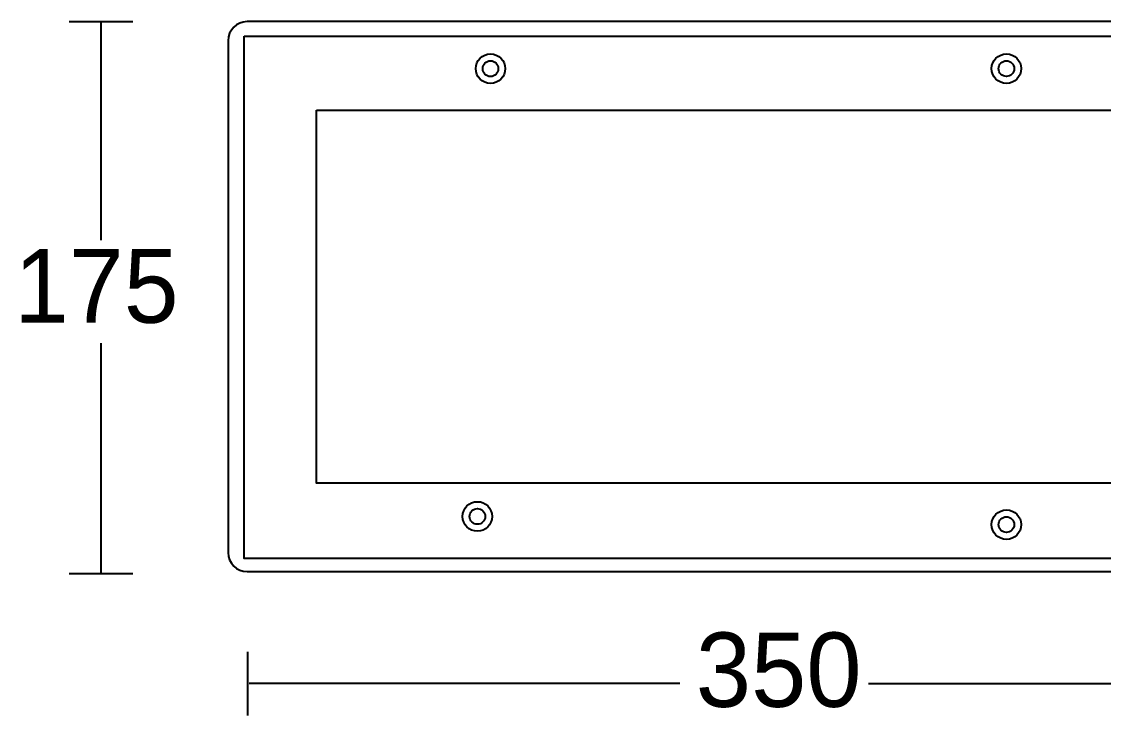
# Model space of a CAD drawing. Extents: x 27 to 204, y 47 to 221.
# Drawn here: x 49.1 to 143.2, y 161.1 to 221.4 of the extents above; entities that cross this region are included whole.
import ezdxf

# ---------------------------------------------------------------- set-up
doc = ezdxf.new("R2010")
doc.units = 0
doc.layers.add('LIVELLO_1', color=160, linetype='Continuous')
doc.styles.add('STD', font='txt')

# ---------------------------------------------------------------- blocks, each defined once
blk = doc.blocks.new('AI9-BLK1')
at = {"layer": 'LIVELLO_1', "color": 7}
for p, q in [((-50.17, 80.789), (-44.646, 80.789)), ((-47.408, 80.789), (-47.408, 61.814)), ((-47.408, 52.839), (-47.408, 32.835)), ((-50.17, 32.835), (-44.646, 32.835)), ((-34.63, 20.506), (-34.63, 26.029)), ((2.947, 23.268), (-34.525, 23.268)), ((19.357, 23.268), (56.829, 23.268))]:
    blk.add_line(p, q, dxfattribs=at)
for points in [[(-34.959, 79.541), (57.795, 79.541), (57.795, 34.143), (-34.959, 34.143)], [(-28.668, 73.106), (51.669, 73.106), (51.669, 40.682), (-28.668, 40.682)]]:
    blk.add_lwpolyline(points, close=True, dxfattribs=at)
for centre, radius in [((-13.529, 76.704), 1.284), ((-13.529, 76.704), 0.681), ((31.344, 76.706), 1.284), ((31.344, 76.706), 0.681), ((-14.669, 37.791), 1.284), ((-14.669, 37.79), 0.68), ((31.344, 37.08), 1.284), ((31.344, 37.08), 0.679)]:
    blk.add_circle(centre, radius, dxfattribs=at)
blk.add_open_spline([(-34.695, 80.789), (-34.695, 80.789), (57.697, 80.789), (57.697, 80.789), (58.613, 80.789), (59.354, 80.049), (59.354, 79.134), (59.354, 79.134), (59.354, 34.654), (59.354, 34.654), (59.354, 33.739), (58.613, 32.997), (57.697, 32.997), (57.697, 32.997), (-34.695, 32.997), (-34.695, 32.997), (-35.61, 32.997), (-36.353, 33.739), (-36.353, 34.654), (-36.353, 34.654), (-36.353, 79.134), (-36.353, 79.134), (-36.353, 80.049), (-35.61, 80.789), (-34.695, 80.789)], degree=3, knots=[0, 0, 0, 0, 1, 1, 1, 2, 2, 2, 3, 3, 3, 4, 4, 4, 5, 5, 5, 6, 6, 6, 7, 7, 7, 8, 8, 8, 8], dxfattribs=at)
at = {"layer": 'LIVELLO_1', "color": 7, "attachment_point": 1, "style": 'STD'}
for s, insert, char_height in [('\\fMyriad Roman|b0|i0;\\H6.4129;\\C7;175', (-54.963, 61.034), 6.41286), ('\\fMyriad Roman|b0|i0;\\H6.4608;\\C7;350', (4.33, 27.705), 6.46084)]:
    blk.add_mtext(s, dxfattribs=dict(at, insert=insert, char_height=char_height))

msp = doc.modelspace()

# ---------------------------------------------------------------- block references
at = {"layer": 'LIVELLO_1', "color": 7}
msp.add_blockref('AI9-BLK1', (103.397134, 140.642837), dxfattribs=at)

doc.saveas('drawing.dxf')
